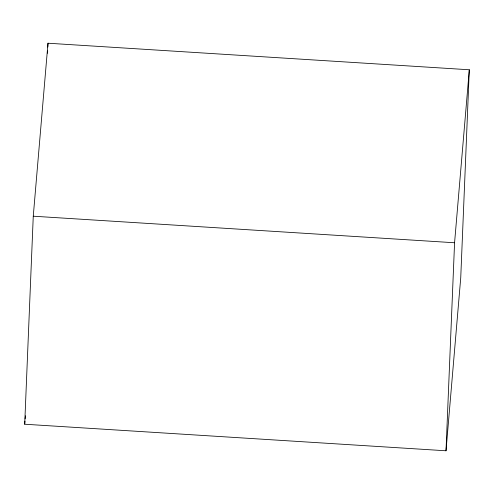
<?xml version="1.0" encoding="UTF-8"?>
<svg xmlns="http://www.w3.org/2000/svg" width="494" height="494" viewBox="0 0 494 494"><rect width="100%" height="100%" fill="white"/><g stroke="black" fill="none" stroke-linecap="round" stroke-linejoin="round"><path stroke-width="0.74" d="M24.7 424.229L33.265 216.205L47.992 43.219L469.3 69.771L460.735 277.795L446.008 450.781L24.7 424.229L24.959 421.154M47.578 53.235L47.677 50.925M47.832 47.072L47.992 43.219M446.008 450.781L454.573 242.758L469.3 69.771M25.157 418.844L25.422 415.769M33.265 216.205L454.573 242.758"/></g></svg>
